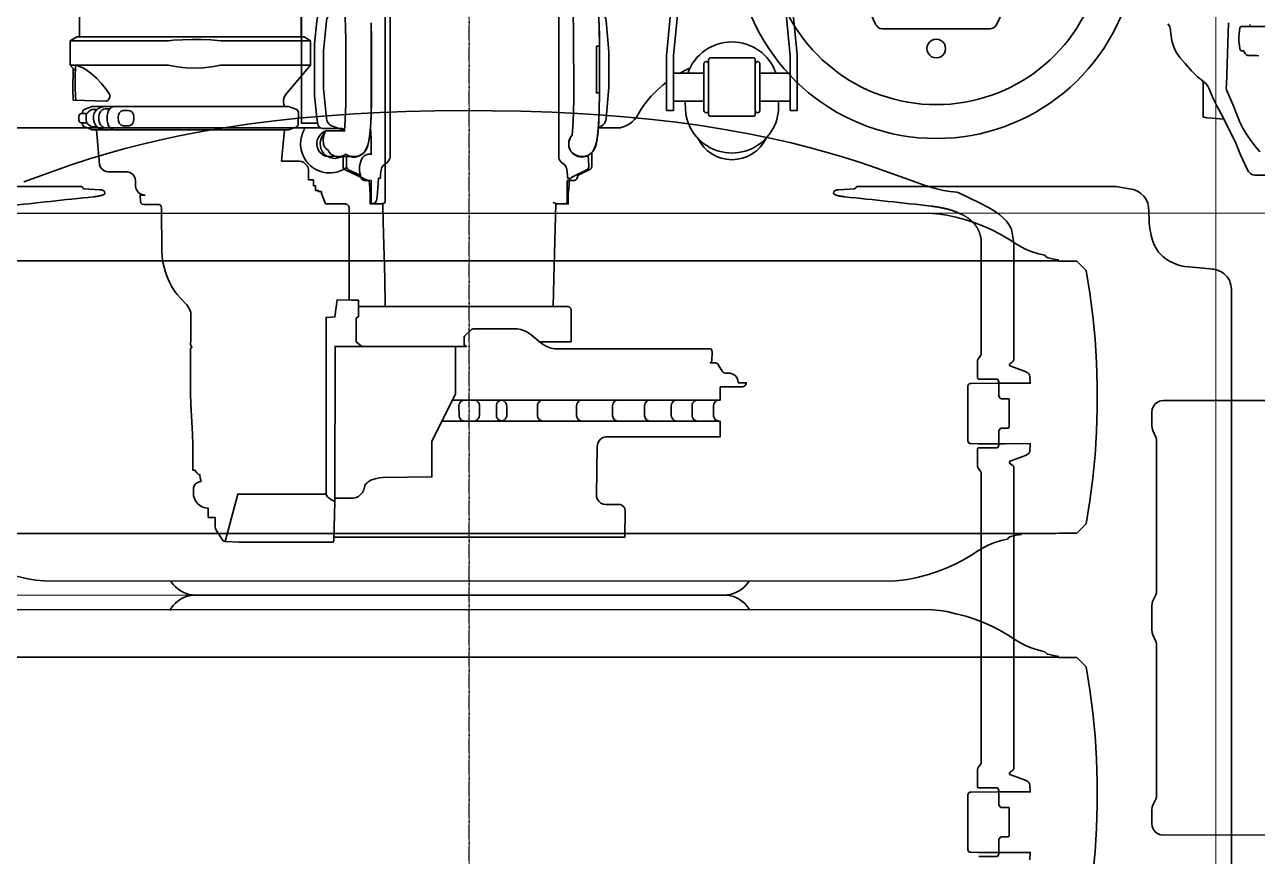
# Model space of a CAD drawing. Header units: millimetres. Extents: x 120 to 10915, y 515 to 8014.
# Drawn here: x 6519 to 7575, y 1031 to 1743 of the extents above; entities that cross this region are included whole.
import ezdxf

# ---------------------------------------------------------------- set-up
doc = ezdxf.new("R2010")
doc.units = ezdxf.units.MM
doc.linetypes.add('DASHDOT', pattern=[18.5, 12, -3, 0.5, -3])
doc.layers.get('0').update_dxf_attribs({"lineweight": 13})
doc.layers.add('201_Dimensions', color=7, linetype='Continuous', lineweight=13)
doc.layers.add('205_Chassis_top_view', color=7, linetype='Continuous', lineweight=13)

# ---------------------------------------------------------------- blocks, each defined once
blk = doc.blocks.new('2881755_1')
at = {"layer": '205_Chassis_top_view', "color": 3, "lineweight": 35}
for points in [[(6815.89209, -424.883392), (6816.198242, -438.646423), (6816.198242, -491.353577), (6815.89209, -505.116608), (6815.355469, -514.694458), (6814.658203, -522.289368), (6814.098633, -525.978333), (6813.212891, -529.548584), (6811.864746, -532.885376), (6809.91748, -535.874146), (6808.341309, -537.439026), (6806.48877, -538.664185), (6804.431641, -539.501831), (6802.25, -539.919434), (6800.028809, -539.900818), (6798.930664, -539.727417), (6776.757324, -539.262451), (6774.494141, -538.061035), (6772.550293, -536.391052), (6771.021973, -534.33429), (6769.983398, -531.991699), (6769.485352, -529.477966), (6769.552734, -526.916321), (6770.182129, -524.432251), (6771.342773, -522.147522), (6772.977539, -520.174133), (6775.006348, -518.608765), (6777.330078, -517.528137), (6793.203125, -517.528137), (6793.835938, -508.262726), (6794.25293, -494.38443), (6794.291016, -441.5), (6794.056641, -427.086823), (6793.55127, -416.864319)], [(6829.219727, -385), (6830.632812, -386.359161), (6831.600098, -387.722534), (6832.121582, -389.088593), (6832.220703, -390), (6832.220703, -540), (6832.048828, -541.199646), (6831.532715, -542.398254), (6830.114258, -544.191772), (6827.925781, -545.976807), (6826.210449, -547.222778), (6825.074219, -548.931702), (6824.45459, -551.034363), (6824.116211, -554.553772), (6823.972656, -558), (6822.384277, -558), (6821.849609, -566.918457), (6821.125977, -573.865723), (6820.490723, -577.469971), (6819.394043, -578.842957), (6818.265137, -579.689697), (6817.407227, -579.972168)], [(6979.615234, -385.000244), (6978.228027, -386.359314), (6977.27832, -387.722656), (6976.766602, -389.088654), (6976.668945, -390), (6976.668945, -540), (6976.837891, -541.199646), (6977.344727, -542.398254), (6978.737305, -544.191772), (6980.88623, -545.976807), (6981.904785, -546.674072), (6982.726074, -548.011597), (6983.554199, -550.308655), (6984.021973, -552.732971), (6984.196289, -556.009521), (6984.171387, -558), (6985.759766, -558), (6985.208008, -567.13623), (6984.775879, -571.755371), (6984.77002, -580), (6974.114258, -580), (6973.301758, -612.000305), (6972.327148, -643.997192), (6971.960449, -668)], [(6988.918945, -418.629761), (6989.427246, -431.184021), (6989.544922, -488.5), (6989.336426, -502.137451), (6988.734375, -514.140747), (6988.067383, -521.193176), (6987.103027, -522.447815), (6986.324707, -523.8255), (6985.747559, -525.29895), (6985.383301, -526.838928), (6985.239258, -528.414734), (6985.317871, -529.995239), (6985.618164, -531.548889), (6986.133789, -533.045044), (6986.854492, -534.453796), (6987.765625, -535.747314), (6988.850098, -536.899902), (6990.085449, -537.888611), (6991.447754, -538.693909), (6992.909668, -539.299683), (6994.442383, -539.694031), (6996.015137, -539.869019), (6997.59668, -539.821289), (6999.155762, -539.551697), (7000.661621, -539.065613), (7002.084473, -538.372681), (7003.395508, -537.486633), (7004.569336, -536.425171), (7005.759277, -535.010132), (7006.760742, -533.465881), (7008.274414, -530.063416), (7009.263184, -526.364502), (7010.095703, -520.581726), (7010.907715, -510.125641), (7011.381836, -497.002625), (7011.461426, -488.5), (7011.452637, -438.646423), (7011.146484, -424.883392)], [(6793.219727, -412.710236), (6782.944824, -416.498993), (6781.595215, -417.146484), (6780.140137, -418.272339), (6778.979492, -419.706451), (6778.176758, -421.372192), (6777.774902, -423.180298), (6775.118652, -448.782013), (6775.118652, -481.217987), (6777.774902, -506.819702), (6778.176758, -508.627808), (6778.979492, -510.293549), (6780.140137, -511.727661), (6781.595215, -512.853516), (6782.944824, -513.500977), (6793.219727, -517.289734)], [(7010.615234, -415.506958), (7013.55127, -416.815094), (7014.71875, -417.665833), (7015.716797, -418.777649), (7016.504883, -420.104797), (7017.050293, -421.592743), (7017.331055, -423.180298), (7019.692383, -449.757904), (7019.692383, -480.242096), (7017.331055, -506.819702), (7017.050293, -508.407257), (7016.504883, -509.895203), (7015.716797, -511.222351), (7014.71875, -512.334167), (7013.55127, -513.184937), (7010.615234, -514.493042)], [(6827.994141, -668), (6827.632812, -643.997314), (6826.219238, -596.001343), (6825.885254, -580.000122), (6815.22998, -580), (6815.22998, -571.726746), (6814.494141, -562.890381), (6814.365234, -560.602966), (6793.631348, -550.807739), (6792.651367, -550.071289), (6792.047852, -549.002258), (6791.905762, -539.580139)], [(7001.908691, -538.472107), (7002.501953, -547.188171), (7002.334961, -548.630249), (7001.850586, -549.760559), (7001.154297, -550.494934), (6988.392578, -556.841736), (6987.207031, -557.657043), (6986.302734, -558.776245), (6985.754395, -560.106628), (6985.61084, -561.056946)]]:
    blk.add_lwpolyline(points, dxfattribs=at)
blk = doc.blocks.new('2881633_1')
at = {"layer": '205_Chassis_top_view', "color": 2, "linetype": 'DASHDOT', "lineweight": 25}
blk.add_line((6900, -1327.495517), (6900, 1327.495517), dxfattribs=at)
at = {"layer": '205_Chassis_top_view', "color": 3, "lineweight": 35}
for points in [[(7405, -628), (7400.405762, -627.338379), (7395.890137, -626.263733), (7395, -626), (7393.793457, -625.02301), (7393, -624), (7387.560059, -622.749329), (7382.236816, -621.070557), (7377.063965, -618.974243), (7372.07373, -616.473633), (7367.297852, -613.584595), (7361.641602, -609.86499), (7354.758789, -605.868164), (7347.672363, -602.245056), (7340.402832, -599.006042), (7332.969727, -596.160339), (7325.395508, -593.716064), (7316.901855, -591.447632), (7309.092285, -589.694885), (7303.118652, -588.736755), (7297.099121, -588.128845), (7293.070801, -587.919189), (6503.455566, -588.090637)], [(6397.544922, -628.686035), (6963, -628.686035), (7402.455078, -628.686035), (7405, -629), (7420.5, -629), (7428.5, -637), (7431.635254, -656.577698), (7434.146973, -676.244995), (7436.033203, -695.982178), (7437.291504, -715.769348), (7437.921387, -735.586426), (7437.921387, -755.413574), (7437.291504, -775.230652), (7436.033203, -795.017822), (7434.146973, -814.755005), (7431.635254, -834.422302), (7428.5, -854), (7420.5, -862), (7405, -862), (7402.455078, -862.313965), (6397.544922, -862.313965)], [(7373, -863), (7368.405762, -863.661621), (7363.890137, -864.736267), (7363, -865), (7361.793457, -865.97699), (7361, -867), (7355.560059, -868.250671), (7350.236816, -869.929443), (7345.063965, -872.025757), (7340.07373, -874.526367), (7335.297852, -877.415405), (7329.641602, -881.13501), (7322.758789, -885.131836), (7315.672363, -888.754944), (7308.402832, -891.993958), (7300.969727, -894.839661), (7293.395508, -897.283936), (7284.901855, -899.552368), (7277.092285, -901.305115), (7271.118652, -902.263245), (7265.099121, -902.871155), (7261.070801, -903.080811), (6535.455566, -902.909363), (6528.687012, -902.23761), (6521.976562, -901.123352), (6512.254883, -898.842346)], [(7139.613281, -903.052063), (7139.123047, -903.881226), (7137.487305, -906.06311), (7135.624023, -908.053894), (7133.554688, -909.829895), (7131.304688, -911.369995), (7128.899902, -912.655884), (7126.369629, -913.672241), (7123.743652, -914.406921), (7121.053711, -914.851318), (7118.330566, -915), (6665.665527, -915), (6662.932129, -914.850098), (6660.230957, -914.402161), (6657.595215, -913.66156), (6655.056641, -912.637207), (6652.644531, -911.34137), (6650.38916, -909.789612), (6648.316895, -908.000488), (6646.452637, -905.995544), (6644.818848, -903.798706), (6644.312988, -902.935059)], [(7139.911621, -927.452454), (7139.123047, -926.118774), (7137.487305, -923.93689), (7135.624023, -921.946106), (7133.554688, -920.170105), (7131.304688, -918.630005), (7128.899902, -917.344116), (7126.369629, -916.327759), (7123.743652, -915.593079), (7121.053711, -915.148682), (7118.330566, -915), (6665.665527, -915), (6662.932129, -915.149902), (6660.230957, -915.597839), (6657.595215, -916.33844), (6655.056641, -917.362793), (6652.644531, -918.65863), (6650.38916, -920.210388), (6648.316895, -921.999512), (6646.452637, -924.004456), (6644.818848, -926.201294), (6643.670898, -928.160706)], [(7405, -967.5), (7400.405762, -966.838379), (7395.890137, -965.763733), (7395, -965.5), (7393.793457, -964.52301), (7393, -963.5), (7387.560059, -962.249329), (7382.236816, -960.570557), (7377.063965, -958.474243), (7372.07373, -955.973633), (7367.297852, -953.084595), (7361.641602, -949.36499), (7354.758789, -945.368164), (7347.672363, -941.745056), (7340.402832, -938.506042), (7332.969727, -935.660339), (7325.395508, -933.216064), (7316.901855, -930.947632), (7309.092285, -929.194885), (7303.118652, -928.236755), (7297.099121, -927.628845), (7293.070801, -927.419189), (6503.455566, -927.590637)], [(6397.544922, -1201.813965), (6931, -1201.813965), (7402.455078, -1201.813965), (7405, -1201.5), (7420.5, -1201.5), (7428.5, -1193.5), (7431.635254, -1173.922363), (7434.146973, -1154.255005), (7436.033203, -1134.517822), (7437.291504, -1114.730713), (7437.921387, -1094.913574), (7437.921387, -1075.086426), (7437.291504, -1055.269287), (7436.033203, -1035.482178), (7434.146973, -1015.744995), (7431.635254, -996.077698), (7428.5, -976.5), (7420.5, -968.5), (7405, -968.5), (7402.455078, -968.186035), (6397.544922, -968.186035)]]:
    blk.add_lwpolyline(points, dxfattribs=at)
at = {"layer": '205_Chassis_top_view', "color": 1, "lineweight": 5}
for p in [(6900, -588), (6900, -915)]:
    blk.add_point(p, dxfattribs=at)
blk = doc.blocks.new('1511055')
at = {"layer": '205_Chassis_top_view', "color": 3, "lineweight": 35}
for p, q in [((6566.291869, -437.050902), (6566.291869, -385)), ((6756.018194, -437.050902), (6756.018194, -385))]:
    blk.add_line(p, q, dxfattribs=at)
for points in [[(6558.295898, -440.226593), (6563.79248, -437.050903), (6758.517578, -437.050903), (6764.01416, -440.226593)], [(6741.733887, -496.653809), (6741.089355, -494.744354), (6740.840332, -492.744415), (6740.99707, -490.735168), (6741.553223, -488.798096), (6742.486816, -487.01181), (6764.01416, -461.237183), (6764.01416, -440.226593), (6686.844238, -440.226593), (6678.796387, -439.609558), (6670.724121, -439.266754), (6662.641602, -439.198212), (6654.5625, -439.40387), (6646.500977, -439.883789), (6642.480957, -440.226593), (6558.295898, -440.226593), (6558.295898, -461.237183), (6562.686035, -466.472229)], [(6558.295898, -461.237183), (6642.480957, -461.237183), (6649.773926, -462.592682), (6657.187988, -463.405975), (6664.662598, -463.677063), (6672.136719, -463.405975), (6679.550781, -462.592682), (6686.84375, -461.237213), (6764.01416, -461.237183)], [(6560.745117, -464.169403), (6560.574219, -481.966522), (6560.885254, -490.854828), (6560.952637, -491.2995), (6588.916016, -491.993896), (6589.973633, -491.703949), (6590.90332, -490.898529), (6591.628418, -489.755859), (6592.072754, -488.454163), (6592.160645, -487.171692), (6591.815918, -486.0867), (6588.516602, -481.237823), (6584.828125, -476.581146), (6580.757812, -472.241058), (6576.313965, -468.341949), (6571.503906, -465.00824), (6568.963867, -463.592285), (6566.334961, -462.364349), (6564.993164, -461.84729), (6563.593262, -461.569397), (6563.117188, -461.700714), (6562.921387, -462.108521), (6562.619141, -471.855652), (6562.585449, -481.608185), (6562.939453, -491.348846)], [(6572.422852, -502.609406), (6567.553223, -502.609406), (6566.942383, -502.766815), (6566.442383, -503.201996), (6565.775879, -504.683472), (6565.553223, -506.609406), (6565.775879, -508.535339), (6566.442383, -510.016815), (6566.942383, -510.451996), (6567.553223, -510.609406), (6572.429688, -510.609406)], [(6568.749512, -510.609406), (6568.824219, -512.15979), (6569.20459, -513.084045), (6569.867676, -513.832031), (6577.138672, -516.609375), (6745.319824, -516.609375), (6751.691406, -514.229431), (6752.547363, -513.735901), (6753.196777, -512.991028), (6753.568848, -512.075562), (6753.641602, -501.798096), (6753.477051, -500.817413), (6753.000488, -499.944458), (6752.265137, -499.275208), (6745.17041, -496.609406), (6577.022949, -496.609406), (6570.723145, -498.903717), (6569.85791, -499.39444), (6569.200195, -500.141144), (6568.823242, -501.061768), (6568.749512, -502.609406)], [(6580.939941, -513.819275), (6580.468262, -514.109375), (6580.459473, -514.114929), (6576.661133, -514.114929), (6574.520996, -512.619446), (6572.824707, -511.100922), (6572.232422, -510.367737), (6572.225586, -510.351074), (6571.854492, -507.371155), (6571.952148, -504.334137), (6572.225586, -502.867737), (6572.232422, -502.851074), (6573.621094, -501.361115), (6575.512695, -499.84259), (6576.652344, -499.109406), (6576.660156, -499.103851), (6580.460449, -499.103851), (6580.995605, -499.433777)], [(6587.775391, -496.609406), (6586.444824, -496.801544), (6584.069336, -497.476746), (6581.885742, -498.715881), (6580.053711, -500.386688), (6578.901855, -502.263641), (6578.283691, -504.495636), (6578.169434, -506.905151), (6578.53125, -509.314667), (6579.340332, -511.546661), (6580.568359, -513.423645), (6582.25, -514.866882), (6584.274902, -515.869995), (6586.444824, -516.417236), (6587.775391, -516.609375)], [(6592.121094, -514.730042), (6588.275391, -514.730042), (6586.902832, -514.442139), (6585.650391, -513.663513), (6584.568359, -512.52179), (6583.706543, -511.144501), (6583.115234, -509.659271), (6582.84375, -508.193665), (6582.84375, -505.025146), (6583.115234, -503.55954), (6583.706543, -502.07428), (6584.568359, -500.697021), (6585.650391, -499.555267), (6586.902832, -498.776672), (6588.275391, -498.4888), (6592.121094, -498.4888)], [(6596.089355, -516.609375), (6594.758789, -516.417236), (6593.275879, -515.852844), (6592.0625, -514.704651), (6591.118652, -513.089478), (6590.444336, -511.124023), (6590.040039, -508.925079), (6589.905273, -506.609406), (6590.040039, -504.293732), (6590.444336, -502.094788), (6591.118652, -500.129364), (6592.0625, -498.51416), (6593.275879, -497.365997), (6594.758789, -496.801544), (6596.089355, -496.609406)], [(6785.006836, -834.988708), (6784.021973, -868.368958), (6783.462402, -869.655518), (6702.772949, -869.721863), (6691.052246, -869.101318), (6690.023438, -868.913147), (6689.352539, -868.506775), (6683.29541, -859.416931), (6682.600586, -857.979309), (6682.298828, -856.405701), (6682.289551, -848.5), (6676.52002, -848.49939), (6676.33252, -841.835327), (6676.348145, -840.476929), (6674.192383, -840.287659), (6672.774902, -840.027222), (6671.381836, -839.515259), (6670.037109, -838.781372), (6667.585938, -836.766296), (6665.612793, -834.218506), (6664.306152, -831.374756), (6663.962891, -829.915833), (6663.942871, -822.817566), (6664.296387, -821.382202), (6665.202637, -820.105774), (6666.498535, -819.042786), (6668.020996, -818.247742), (6669.607422, -817.775146), (6670.373535, -817.676819), (6669.723633, -815.631714), (6669.390137, -812.969177), (6669.349609, -811.900757), (6669.350586, -811.935181), (6667.861816, -811.392578), (6666.561523, -810.370056), (6665.55127, -809.042542), (6665.088867, -808.074524), (6663.218262, -808.037048), (6663.256836, -785.849792), (6663.095703, -777.21991), (6661.647461, -751.349731), (6661.322266, -742.722839), (6661.222168, -705.450256), (6661.414062, -704.212952), (6662.337891, -702.497864), (6661.410156, -700.79126), (6661.643066, -695.505859), (6661.562988, -674.420593), (6661.436523, -672.967346), (6661.086914, -671.566345), (6659.835449, -668.907959), (6658.039062, -666.419312), (6652.684082, -660.769836), (6649.868652, -657.563049), (6647.323242, -654.100342), (6645.046387, -650.414612), (6643.039062, -646.538757), (6641.299805, -642.505493), (6639.829102, -638.347839), (6638.626465, -634.098572), (6637.691406, -629.790588), (6637.023926, -625.456787), (6636.623535, -621.129944), (6636.490234, -583.499573), (6636.219238, -582.253174), (6635.455078, -581.232178), (6634.335449, -580.620911), (6621.188965, -580.49939), (6619.941406, -580.227722), (6618.919922, -579.461914), (6618.309082, -578.340637), (6618.188965, -572.49939), (6622.212891, -572.500793), (6619.981934, -572.086121), (6618.099609, -571.263306), (6616.48877, -569.988342), (6615.255859, -568.345215), (6614.481934, -566.442322), (6614.218262, -564.40509), (6614.218262, -560.49939), (6613.894531, -558.245544), (6612.948242, -556.174255), (6611.457031, -554.453369), (6609.541504, -553.222351), (6607.356934, -552.580811), (6591.051758, -552.499512), (6588.916504, -552.209229), (6586.936035, -551.359558), (6585.253906, -550.012024), (6583.993164, -548.264465), (6583.244141, -546.243713), (6580.655273, -516.609375)], [(6797.033691, -662.359802), (6797.033691, -582.99939), (6796.90332, -582.276733), (6796.546875, -581.581055), (6795.367676, -580.456909), (6794.650879, -580.121521), (6793.919922, -579.99939), (6776.982422, -579.99939), (6773.341797, -571.213074), (6773.341797, -569.49939), (6770.79541, -569.499023), (6770.784668, -568.49939), (6768.256348, -568.49939), (6768.256348, -564.49939), (6766.69873, -564.49939), (6766.59082, -559.49939), (6762.36084, -559.49939), (6762.359863, -550.889404), (6762.034668, -549.104553), (6761.148438, -547.389587), (6759.833008, -545.857971), (6758.220703, -544.623352), (6756.443359, -543.799316), (6754.633789, -543.49939), (6739.23291, -543.49939), (6741.666992, -516.609375)], [(6885.608398, -748), (7115.009766, -748.000122), (7115.009766, -736.799805), (7133.31543, -736.799805), (7134.372559, -736.657654), (7135.354492, -736.24115), (7136.191406, -735.580078), (7136.82373, -734.721313), (7137.207031, -733.725952), (7137.295898, -733.198853), (7130.458496, -733.198853), (7130.181152, -730.90271), (7129.258789, -728.781921), (7127.768066, -727.013611), (7125.833496, -725.745667), (7123.617676, -725.084045), (7119.50293, -724.981873), (7118.396484, -724.713318), (7117.410156, -724.143799), (7116.624512, -723.319458), (7113.53418, -718), (7112.831055, -717.10553), (7111.90332, -716.444824), (7110.827148, -716.072266), (7106.368164, -715.999939), (7106.870605, -715.906494), (7107.549316, -715.239441), (7107.88623, -714.106323), (7107.990234, -707.283386), (7107.753418, -705.281189), (7107.259277, -704.355164), (7106.869629, -704.09314), (7106.366699, -704), (6973.241699, -704), (6970.026855, -703.609314), (6966.980469, -702.53772), (6964.064453, -700.936096), (6961.241699, -698.955261), (6952.959961, -692.245239), (6950.137207, -690.255432), (6947.221191, -688.640442), (6944.174316, -687.550964), (6940.959961, -687.137939), (6904.686523, -686.868774), (6903.266602, -687.06366), (6901.960449, -687.653381), (6896.058594, -693.370056), (6895.578125, -694.138306), (6895.736816, -700.101379), (6895.946777, -700.897461), (6896.459473, -701.541443), (6897.188477, -701.924316), (6897.734375, -702.000244), (6785.087402, -702.000305), (6785.006836, -834.988708), (6781.560547, -833.233093), (6779.947754, -832.136414), (6778.604492, -830.846497), (6777.679199, -829.32782), (6777.419922, -828.471619), (6777.354492, -677.155945), (6784.963379, -676.799622), (6786.82373, -662.286072), (6799.121582, -662.49939), (6805.048828, -662.49939), (6805.048828, -676.513794), (6803.286133, -678), (6803.286133, -698), (6803.302734, -698), (6808.035156, -701.99939)], [(6959.413086, -698), (6987.291992, -698), (6987.320801, -671), (6986.926758, -669.5), (6985.829102, -668.401855), (6984.323242, -668), (6805.067383, -668)], [(6785.006836, -831.99939), (6800.880859, -831.89679), (6803.041016, -831.514221), (6805.104004, -830.489929), (6806.963867, -828.966614), (6808.512695, -827.087219), (6809.643555, -824.994507), (6810.62207, -821.434509), (6811.29248, -820.177063), (6812.222656, -819.055298), (6813.374023, -818.065369), (6816.187012, -816.466125), (6819.423828, -815.349121), (6822.777832, -814.684387), (6825.940918, -814.441711), (6867.996582, -813.850708), (6867.996582, -783.223267), (6888.109375, -742.99823), (6888.108398, -702.000244)], [(6896.192871, -765.998962), (6894.785645, -765.795044), (6893.493164, -765.203369), (6892.418945, -764.271729), (6891.650391, -763.0755), (6891.25, -761.711365), (6891.196777, -753.001648), (6891.398926, -751.592651), (6891.989746, -750.297729), (6892.921875, -749.221802), (6894.119141, -748.452087), (6895.484863, -748.051025), (6896.196777, -748.000122)], [(6903.822754, -748), (6905.231445, -748.202515), (6906.525879, -748.793701), (6907.601562, -749.725708), (6908.370605, -750.922913), (6908.771973, -752.288391), (6908.822754, -760.998962), (6908.620605, -762.406128), (6908.030762, -763.699585), (6907.100586, -764.774719), (6905.905273, -765.544556), (6904.541992, -765.94696), (6903.831055, -765.998962)], [(6963.395508, -765.998962), (6961.98877, -765.795044), (6960.695801, -765.203369), (6959.621582, -764.271729), (6958.853516, -763.0755), (6958.453125, -761.711365), (6958.399414, -753.001648), (6958.601562, -751.592651), (6959.192383, -750.297729), (6960.124512, -749.221802), (6961.321777, -748.452087), (6962.6875, -748.051025), (6963.399414, -748.000122)], [(6996.924805, -765.998962), (6995.517578, -765.795044), (6994.225098, -765.203369), (6993.150879, -764.271729), (6992.382812, -763.0755), (6991.981934, -761.711365), (6991.928711, -753.001648), (6992.130859, -751.592651), (6992.72168, -750.297729), (6993.653809, -749.221802), (6994.851074, -748.452087), (6996.216797, -748.051025), (6996.928711, -748.000122)], [(7027.758789, -765.998962), (7026.351562, -765.795044), (7025.058594, -765.203369), (7023.984863, -764.271729), (7023.216309, -763.0755), (7022.815918, -761.711365), (7022.762207, -753.001648), (7022.964844, -751.592651), (7023.555664, -750.297729), (7024.487793, -749.221802), (7025.685059, -748.452087), (7027.050781, -748.051025), (7027.762207, -748.000122)], [(7055.09082, -765.998962), (7053.683594, -765.795044), (7052.391113, -765.203369), (7051.316895, -764.271729), (7050.548828, -763.0755), (7050.147949, -761.711365), (7050.094727, -753.001648), (7050.296875, -751.592651), (7050.887695, -750.297729), (7051.819824, -749.221802), (7053.01709, -748.452148), (7054.382812, -748.051025), (7055.094727, -748.000122)], [(7078.014648, -765.998962), (7076.60791, -765.795044), (7075.314941, -765.203369), (7074.241211, -764.271729), (7073.472656, -763.0755), (7073.072266, -761.711365), (7073.018555, -753.001648), (7073.220703, -751.592651), (7073.812012, -750.297729), (7074.743652, -749.221802), (7075.941406, -748.452148), (7077.307129, -748.051025), (7078.018555, -748.000122)], [(7095.819824, -765.998962), (7094.412598, -765.795044), (7093.119629, -765.203369), (7092.045898, -764.271729), (7091.277344, -763.0755), (7090.876953, -761.711365), (7090.823242, -753.001648), (7091.025879, -751.592651), (7091.616699, -750.297729), (7092.548828, -749.221802), (7093.746094, -748.452087), (7095.111816, -748.051025), (7095.823242, -748.000122)], [(7114.221191, -765.998962), (7112.813965, -765.795044), (7111.521484, -765.203369), (7110.447266, -764.271729), (7109.679199, -763.0755), (7109.27832, -761.711365), (7109.225098, -753.001648), (7109.427246, -751.592651), (7110.018066, -750.297729), (7110.950195, -749.221802), (7112.147461, -748.452087), (7113.513184, -748.051025), (7114.225098, -748.000122)], [(6784.158203, -865.5), (7033.25293, -865.5), (7033.580566, -842.571411), (7033.394531, -841.147461), (7032.811523, -839.835083), (7031.879883, -838.742554), (7030.675781, -837.9599), (7029.298828, -837.551819), (7017.007324, -837.500427), (7014.730469, -837.169617), (7012.641602, -836.204285), (7010.914062, -834.684326), (7009.69043, -832.735535), (7009.072266, -830.519104), (7009.008301, -829.367371), (7009.707031, -787.366943), (7010.061523, -785.141907), (7011.021973, -783.103882), (7012.512695, -781.414551), (7014.415527, -780.207947), (7016.579102, -779.579712), (7017.706055, -779.5), (7114.890137, -779.5), (7114.864746, -765.998962), (6876.571777, -765.998962)], [(6690.921875, -869.061584), (6701.813477, -828.476318), (6777.419922, -828.471619)]]:
    blk.add_lwpolyline(points, dxfattribs=at)
for points in [[(6611.900879, -502.327362), (6612.413086, -503.620148), (6612.739258, -505.002747), (6612.816895, -507.864166), (6612.560059, -509.25647), (6612.100098, -510.565399), (6611.276855, -511.786743), (6610.083496, -512.710571), (6608.705566, -513.08075), (6603.609375, -513.109375), (6602.660156, -512.947449), (6601.754883, -512.494751), (6600.940918, -511.817352), (6600.265137, -510.981232), (6599.773438, -510.052399), (6599.513672, -509.096832), (6599.365234, -505.776917), (6599.513672, -504.121948), (6599.773438, -503.167145), (6600.265137, -502.23996), (6600.940918, -501.405487), (6601.754883, -500.728851), (6602.660156, -500.275116), (6603.609375, -500.109406), (6608.290039, -500.109406), (6609.71582, -500.402527), (6611.002441, -501.188507)], [(6923.289062, -753), (6923.289062, -760.998962), (6923.463867, -762.307983), (6923.974609, -763.525696), (6924.786621, -764.567139), (6925.842773, -765.35968), (6927.069824, -765.848022), (6927.721191, -765.966553), (6929.001465, -765.644531), (6930.15332, -764.998413), (6931.095703, -764.073303), (6931.763184, -762.933777), (6932.108887, -761.659241), (6932.152832, -760.998962), (6932.125977, -752.983215), (6931.948242, -751.680115), (6931.4375, -750.468323), (6930.628418, -749.431702), (6929.57666, -748.641907), (6928.355469, -748.153625), (6927.70752, -748.033936), (6926.430176, -748.358582), (6925.281738, -749.005737), (6924.342285, -749.930481), (6923.677246, -751.068604), (6923.333008, -752.340942)]]:
    blk.add_lwpolyline(points, close=True, dxfattribs=at)
blk = doc.blocks.new('3324728_2')
at = {"layer": '205_Chassis_top_view', "color": 3, "lineweight": 35}
for p, q in [((7075, -468.029712), (7101, -468.029712)), ((7149, -468.029712), (7175, -468.029712)), ((7075, -491.970288), (7101, -491.970288)), ((7149, -491.970288), (7175, -491.970288)), ((6350.034474, -515), (6772.924441, -515))]:
    blk.add_line(p, q, dxfattribs=at)
for points in [[(6815.931152, -425.901794), (6815.931152, -504.098206), (6815.352539, -514.737732), (6814.527344, -523.178894), (6813.834961, -527.702637), (6813.208008, -530.082153), (6811.973633, -533.140259), (6810.592285, -535.14209), (6809.132812, -536.576294), (6807.242188, -538.026306), (6805.347168, -538.89502), (6803.322266, -539.388062), (6800.402832, -539.484436), (6797.945801, -539.10614), (6796.147949, -538.479675), (6794.430176, -537.538879), (6792.328125, -538.649231), (6789.949707, -539.335083), (6788.083496, -539.5), (6786.132812, -539.328918), (6784.298828, -538.819946), (6782.666016, -538.025513), (6781.020996, -536.766724), (6779.696777, -535.173889), (6779.047852, -533.959045), (6777.270508, -532.626648), (6776.322266, -531.577271), (6775.266602, -528.711487), (6774.783203, -525.025024), (6775.34375, -521.194519), (6776.641113, -518.055603), (6776.936035, -517.498108), (6793.199219, -517.498108), (6793.206055, -517.498108), (6793.836914, -508.238586), (6794.253418, -494.376587), (6794.291016, -441.5), (6794.056641, -427.086823), (6793.55127, -416.864319)], [(6815.35498, -514.57489), (6816.105469, -523.92627), (6816.105469, -537.5), (6813.412598, -537.507629), (6811.041504, -538.264465), (6809.976562, -538.974976), (6808.687012, -540.29425), (6807.349121, -542.559082), (6806.471191, -545.370972), (6806.02002, -548.115051), (6805.958008, -550.999878), (6806.291504, -553.809998), (6806.732422, -555.815735), (6807.83252, -558.562744), (6808.616699, -559.421204), (6809.89502, -559.945801), (6816.105469, -560), (6816.105469, -578.5), (6816.345703, -579.312256), (6816.987305, -579.865417), (6824.455566, -580), (6824.455078, -579.996094), (6826.716797, -579.286255), (6828, -578.719299), (6828, -385)], [(6988.918457, -418.623108), (6989.426758, -431.180664), (6989.544922, -488.5), (6989.335938, -502.137451), (6988.734375, -514.140747), (6988.067383, -521.193176), (6986.853027, -522.843506), (6985.973633, -524.647095), (6985.425293, -526.580261), (6985.226074, -528.843628), (6985.439941, -530.891663), (6985.983398, -532.764832), (6987.09082, -534.749207), (6988.701172, -536.479614), (6990.675781, -537.884277), (6992.875488, -538.891418), (6995.161133, -539.429382), (6997.538086, -539.487549), (6999.600586, -539.189941), (7001.568848, -538.505981), (7004.184082, -536.736023), (7005.679199, -535.336548), (7007.01416, -533.524963), (7008.38916, -530.286804), (7009.129395, -527.496887), (7009.957031, -521.631348), (7010.766113, -512.47113), (7011.319824, -499.769287), (7011.461426, -485), (7009, -485), (7009, -445), (7011.461426, -445), (7011.319824, -430.230713), (7010.907715, -419.874359)], [(7175.23584, -394.256592), (7180.939453, -451.973602), (7180.995117, -499.980377), (7175, -499.980377), (7175, -453.179901), (7169.525391, -396.421021)], [(7080.605469, -395.628296), (7075.027832, -452.600952), (7075, -499.980377), (7069.004883, -499.980377), (7069.004883, -453.131531), (7074.502441, -395.842072)], [(6770.281738, -419), (6756.47998, -419), (6756.47998, -511), (6770.281738, -511)], [(6793.304199, -413.663361), (6791.413574, -414.351562), (6791.215332, -414.5), (6774.835449, -414.5), (6773.486816, -414.736877), (6772.009766, -415.563507), (6771.101562, -416.464294), (6770.66748, -417.25), (6769.555176, -423.639343), (6767.546875, -442.792175), (6767.546875, -487.206268), (6769.555176, -506.360657), (6770.362793, -511.599945), (6770.66748, -512.75), (6771.279785, -513.763306), (6772.436035, -514.741333), (6773.596191, -515.292053), (6774.835449, -515.5), (6791.215332, -515.5), (6793.304199, -516.336609)], [(7105, -500.310089), (7104.624512, -501.175995), (7103.913574, -501.756714), (7103.018066, -501.959198), (7102.010254, -501.697754), (7101.270996, -500.966278), (7101, -499.937958), (7101, -460.062042), (7101.270996, -459.033722), (7102.010254, -458.302246), (7103.018066, -458.040802), (7103.913574, -458.243286), (7104.624512, -458.824005), (7105, -459.689911)], [(7145, -499.524902), (7145, -500.310089), (7145.375488, -501.175995), (7146.086426, -501.756714), (7146.981934, -501.959198), (7147.989746, -501.697754), (7148.729004, -500.966278), (7149, -499.937958), (7149, -460.062042), (7148.729004, -459.033722), (7147.989746, -458.302246), (7146.981934, -458.040802), (7146.086426, -458.243286), (7145.375488, -458.824005), (7145, -459.689911)], [(7010.597168, -515.290344), (7011.253906, -515), (7011.25, -515), (7029.802246, -515), (7030.067871, -514.510132), (7032.760742, -513.750183), (7035.383301, -512.623413), (7037.946289, -511.073242), (7039.570312, -509.795593), (7041.489746, -507.852264), (7043.124023, -505.600616), (7047.226562, -498.972198), (7051.38623, -493.227661), (7055.940918, -487.795502), (7060.867188, -482.703125), (7066.139648, -477.976288), (7068.897949, -475.757507)], [(7165, -491.970276), (7164.898438, -499.361298), (7164.593262, -502.197662), (7164.085938, -505.005005), (7163.379883, -507.769104), (7162.478027, -510.4758), (7161.385742, -513.111328), (7160.107422, -515.662292), (7158.650391, -518.115662), (7157.021973, -520.458923), (7155.230469, -522.680115), (7153.284668, -524.768005), (7151.194824, -526.711853), (7148.971191, -528.501831), (7146.625977, -530.128784), (7144.17041, -531.584412), (7141.616699, -532.861328), (7138.979004, -533.953003), (7136.269531, -534.853882), (7133.50293, -535.559387), (7130.692871, -536.065918), (7127.854004, -536.37085), (7125.000488, -536.472656), (7122.146484, -536.37085), (7119.307617, -536.065918), (7116.497559, -535.559387), (7113.730957, -534.853882), (7111.021484, -533.953003), (7108.383789, -532.861328), (7105.830078, -531.584412), (7103.374512, -530.128784), (7101.029297, -528.501831), (7098.805664, -526.711853), (7096.71582, -524.768005), (7094.770508, -522.680115), (7092.978516, -520.458923), (7091.350098, -518.115662), (7089.893066, -515.662292), (7088.614746, -513.111328), (7087.522461, -510.4758), (7086.620605, -507.769104), (7085.914551, -505.005005), (7085.407227, -502.197662), (7085.102051, -499.361298), (7085, -491.970276)], [(6795.14502, -548.636536), (6792.745605, -550.198425), (6790.183105, -551.473511), (6787.491699, -552.444702), (6784.706543, -553.099243), (6781.865723, -553.42865), (6778.094727, -553.364563), (6775.824219, -553.047302), (6773.592773, -552.521606), (6771.418945, -551.792114), (6769.321289, -550.865051), (6767.317871, -549.74823), (6765.425293, -548.450928), (6763.65918, -546.984131), (6762.035156, -545.360291), (6760.566895, -543.593262), (6758.636719, -540.622803), (6757.075195, -537.22168), (6756.038086, -533.624207), (6755.54834, -529.912354), (6755.509277, -528.66394), (6755.537109, -528.663757), (6755.689941, -525.490173), (6756.221191, -522.565369), (6757.094727, -519.724487), (6758.024902, -517.561523), (6759.064941, -515.012451)], [(6806.628906, -555.422668), (6796.731934, -550.807739), (6795.774902, -550.101196), (6795.19873, -549.162964), (6795, -548.088806), (6795, -537.879517)], [(7005, -536.107483), (7005, -548.088806), (7004.725098, -549.265991), (7004.005371, -550.289185), (6993.371094, -555.422668), (6992.16748, -558.562744), (6991.383301, -559.421204), (6990.10498, -559.945801), (6983.894531, -560), (6983.894531, -578.5), (6983.654297, -579.312256), (6983.012695, -579.865417), (6975.544434, -580), (6975.544922, -579.996094), (6973.283203, -579.286255), (6972, -578.719299), (6972.000977, -578.719788)]]:
    blk.add_lwpolyline(points, dxfattribs=at)
blk.add_lwpolyline([(7143.5, -504.953705), (7106.5, -504.953705), (7105.75, -504.753113), (7105.201172, -504.205109), (7105, -503.426514), (7105, -456.573486), (7105.201172, -455.794891), (7105.75, -455.246887), (7106.5, -455.046295), (7143.5, -455.046295), (7144.25, -455.246887), (7144.798828, -455.794891), (7145, -456.573486), (7145, -503.426514), (7144.798828, -504.205109), (7144.25, -504.753113)], close=True, dxfattribs=at)
for centre, major_axis, ratio, start_param, end_param in [((7125.000019, -481.216558), (40, 0.000639), 0.999056, 0.3371377512, 2.8044229146), ((7129.442659, -555), (0, 100), 0.992584, 0.4188303682, 0.516196303), ((6784.767451, -528.5), (0, -12.5), 0.996195, 3.968990353, 6.8733487443), ((7125, -509.686305), (-32.5, 0), 0.999056, 0.4475180807, 2.6917572965)]:
    blk.add_ellipse(centre, major_axis=major_axis, ratio=ratio, start_param=start_param, end_param=end_param, dxfattribs=at)
blk = doc.blocks.new('2625442_2')
at = {"layer": '205_Chassis_top_view', "color": 3, "lineweight": 35}
blk.add_lwpolyline([(7364.03125, -399.694214), (7351.618652, -426.5466), (7350.587402, -428.077484), (7349.140137, -429.222473), (7347.412598, -429.87326), (7346.186035, -430), (7253.813965, -430), (7251.990234, -429.716095), (7250.338867, -428.891266), (7249.016602, -427.603546), (7248.381348, -426.5466), (7236.847656, -401.940826)], dxfattribs=at)
for centre, radius, start, end in [((7299.999984, -352), 171.999935, 191.061383, 348.938617), ((7300, -352), 143, 193.342364, 346.657636), ((7299.999881, -447), 7.999989, 89.999149, 270.000851), ((7300.000119, -447), 7.999989, 269.999149, 90.000851)]:
    blk.add_arc(centre, radius, start, end, dxfattribs=at)
blk = doc.blocks.new('3324728_3')
at = {"layer": '205_Chassis_top_view', "color": 3, "lineweight": 35}
for points in [[(7677.425781, -555.5), (7572.574219, -555.5), (7570.298828, -554.795471), (7569.13623, -554.028076), (7567.555664, -552.392273), (7566.147949, -550.233582), (7560.560059, -538.027222), (7555.888184, -526.583984), (7548.805664, -512.643494), (7546.181152, -507.172028), (7540.013672, -495.342377), (7537.442383, -490.416168), (7535.400879, -485.840881), (7533.791992, -481.385162), (7532.694336, -479.123657), (7531.209961, -477.323975), (7527.416016, -474.183197), (7523.855957, -471.131134), (7518.698242, -465.989685), (7513.103027, -459.82901), (7508.611816, -454.555725), (7506.071777, -450.831146), (7504.464355, -447.870361), (7502.933594, -444.076721), (7501.855957, -440.324036), (7500.867676, -434.344879), (7500.556152, -430.869354), (7500.095703, -428.575836), (7499.479492, -427.206879), (7498.458496, -425.911011)], [(7591.54248, -427.970825), (7568.895996, -428), (7568.457031, -426.457367)], [(7577.255859, -535.285095), (7573.132812, -530.577332), (7569.297363, -525.610657), (7565.707031, -520.316528), (7562.633301, -515.099182), (7560.081055, -510.019043), (7554.294922, -495.520111), (7549.208496, -483.880188), (7548.462891, -482.24707), (7548.243652, -480.648712), (7548.542969, -478.084167), (7550.396973, -425)], [(7546.252441, -507.321594), (7536.250488, -506.67627), (7531.347656, -506.192291), (7529.413086, -505.869598), (7528.657227, -505.610748), (7528.546875, -505.464539), (7528.545898, -475.060242)]]:
    blk.add_lwpolyline(points, dxfattribs=at)
blk = doc.blocks.new('2774928_1')
at = {"layer": '205_Chassis_top_view', "color": 3, "lineweight": 35}
for p, q in [((6567.8, -565.2), (6346.1, -565.2)), ((6583.6, -567.9), (6570, -567)), ((6587.9, -570.7), (6587.6, -569.6)), ((7212.1, -570.7), (7212.4, -569.6)), ((7216.4, -567.9), (7230, -567)), ((7232.2, -565.2), (7453.9, -565.2)), ((7453.9, -565.2), (7465.4, -567.2)), ((7482, -586.5), (7482.3, -594.5)), ((7338.5, -708.7), (7338.5, -612.5)), ((7534.7, -635.7), (7516.4, -634)), ((7553, -655.2), (7553, -1233.7)), ((7335.4, -729.3), (7335.4, -713.9)), ((7335.6, -713.3), (7338.3, -709.5)), ((7352.5, -730.2), (7336.6, -730.2)), ((7353.5, -732.2), (7352.5, -730.2)), ((7353.5, -745), (7353.5, -732.2)), ((7355.3, -747), (7353.5, -745)), ((7362.3, -747), (7355.3, -747)), ((7362.3, -771.5), (7362.3, -747)), ((7353.5, -774), (7355.3, -772)), ((7353.5, -786.8), (7353.5, -774)), ((7355.3, -772), (7361.9, -772)), ((7361.9, -772), (7362.3, -771.5)), ((7335.4, -805.1), (7335.4, -789.8)), ((7336.4, -788.8), (7352.4, -788.8)), ((7352.4, -788.8), (7353.5, -786.8)), ((7338.3, -809.5), (7335.6, -805.7)), ((7338.5, -1058.7), (7338.5, -810.3)), ((7335.4, -1079.3), (7335.4, -1063.9)), ((7335.6, -1063.3), (7338.3, -1059.5)), ((7352.5, -1080.2), (7336.6, -1080.2)), ((7353.6, -1082.2), (7352.5, -1080.2)), ((7353.6, -1095), (7353.6, -1082.2)), ((7355.3, -1097), (7353.6, -1095)), ((7362.3, -1097), (7355.3, -1097)), ((7362.3, -1121.5), (7362.3, -1097)), ((7353.6, -1124), (7355.3, -1122)), ((7353.6, -1136.8), (7353.6, -1124)), ((7355.3, -1122), (7361.9, -1122)), ((7361.9, -1122), (7362.3, -1121.5)), ((7336.4, -1138.8), (7352.4, -1138.8)), ((7352.4, -1138.8), (7353.6, -1136.8))]:
    blk.add_line(p, q, dxfattribs=at)
for centre, radius, start, end in [((6567.7, -566.3), 1.09, 18.024, 85.6156), ((6570.1, -565.5), 1.49, 198.024, 265.6325), ((7229.9, -565.5), 1.49, 274.3675, 341.976), ((7232.3, -566.3), 1.09, 94.3844, 161.976), ((7464, -585.1), 18, 355.8025, 85.4241), ((6976.8, -4616.6), 4062.2, 95.6301, 96.6789), ((6823.2, -4616.6), 4062.2, 83.3211, 84.3699), ((7297, -638.6), 55.4, 61.9686, 66.5842), ((7552.7, -590.7), 70.5, 183.066, 196.8929), ((7515.9, -601.9), 32, 196.8929, 220.0443), ((7518.8, -595.7), 38.4, 224.419, 266.3138), ((7533.2, -659.9), 24.3, 60.9289, 86.4537), ((7537.1, -651.9), 15.3, 16.0741, 59.1054), ((7525.6, -655.4), 27.3, 0.4351, 16.5104), ((7336.6, -713.9), 1.17, 145.703, 180.0846), ((7337.1, -708.7), 1.42, 327.3713, 0), ((7336.6, -729), 1.24, 192.4214, 270.0001), ((7336.4, -789.8), 0.985, 90.0242, 180.0242), ((7336.5, -805.1), 1.07, 178.3474, 215.5205), ((7337, -810.3), 1.53, 359.9894, 31.3492), ((7336.6, -1063.9), 1.17, 145.703, 180.0846), ((7337.1, -1058.7), 1.42, 327.3713, 1.2834), ((7336.6, -1079), 1.24, 192.4214, 270.0001)]:
    blk.add_arc(centre, radius, start, end, dxfattribs=at)
for points, knots in [([(6583.6, -567.9), (6583.6, -567.9), (6583.7, -568), (6583.9, -568), (6584, -568), (6584.1, -568), (6584.2, -568), (6584.4, -568), (6584.5, -568), (6584.6, -568), (6584.7, -568.1), (6584.8, -568.1), (6584.9, -568.1), (6585, -568.1), (6585.1, -568.1), (6585.2, -568.1), (6585.3, -568.2), (6585.4, -568.2), (6585.4, -568.2), (6585.5, -568.2), (6585.6, -568.2), (6585.7, -568.2), (6585.8, -568.3), (6585.8, -568.3), (6585.9, -568.3), (6586, -568.3), (6586.1, -568.3), (6586.1, -568.4), (6586.2, -568.4), (6586.3, -568.4), (6586.4, -568.5), (6586.5, -568.5), (6586.6, -568.5), (6586.6, -568.6), (6586.7, -568.6), (6586.7, -568.6), (6586.8, -568.6), (6586.8, -568.7), (6586.9, -568.7), (6586.9, -568.7), (6587, -568.8), (6587, -568.8), (6587.1, -568.8), (6587.1, -568.9), (6587.2, -568.9), (6587.2, -569), (6587.2, -569), (6587.3, -569), (6587.3, -569.1), (6587.4, -569.2), (6587.4, -569.2), (6587.4, -569.3), (6587.5, -569.3), (6587.5, -569.4), (6587.5, -569.5), (6587.6, -569.6), (6587.6, -569.6), (6587.6, -569.6)], [0, 0, 0, 0, 0.138818, 0.273335, 0.403681, 0.529788, 0.652081, 0.770429, 0.885314, 0.996527, 1.104549, 1.209169, 1.311007, 1.409817, 1.506201, 1.599779, 1.69104, 1.77997, 1.866682, 1.951258, 2.033778, 2.114326, 2.193, 2.269898, 2.345114, 2.418741, 2.503449, 2.586241, 2.667272, 2.746691, 2.855712, 2.962374, 3.026255, 3.08957, 3.152444, 3.215002, 3.277378, 3.339707, 3.402132, 3.464837, 3.518439, 3.572458, 3.626952, 3.682013, 3.737738, 3.794213, 3.851523, 3.909731, 3.995699, 4.06516, 4.136032, 4.208322, 4.281991, 4.356963, 4.433111, 4.510265, 4.587993, 4.587993, 4.587993, 4.587993]), ([(7216.4, -567.9), (7216.4, -567.9), (7216.3, -568), (7216.1, -568), (7216, -568), (7215.9, -568), (7215.8, -568), (7215.6, -568), (7215.5, -568), (7215.4, -568), (7215.3, -568.1), (7215.2, -568.1), (7215.1, -568.1), (7215, -568.1), (7214.9, -568.1), (7214.8, -568.1), (7214.7, -568.2), (7214.6, -568.2), (7214.6, -568.2), (7214.5, -568.2), (7214.4, -568.2), (7214.3, -568.2), (7214.2, -568.3), (7214.2, -568.3), (7214.1, -568.3), (7214, -568.3), (7213.9, -568.3), (7213.9, -568.4), (7213.8, -568.4), (7213.7, -568.4), (7213.6, -568.5), (7213.5, -568.5), (7213.4, -568.5), (7213.4, -568.6), (7213.3, -568.6), (7213.3, -568.6), (7213.2, -568.6), (7213.2, -568.7), (7213.1, -568.7), (7213.1, -568.7), (7213, -568.8), (7213, -568.8), (7212.9, -568.8), (7212.9, -568.9), (7212.8, -568.9), (7212.8, -569), (7212.8, -569), (7212.7, -569), (7212.7, -569.1), (7212.6, -569.2), (7212.6, -569.2), (7212.6, -569.3), (7212.5, -569.3), (7212.5, -569.4), (7212.5, -569.5), (7212.4, -569.6), (7212.4, -569.6), (7212.4, -569.6)], [0, 0, 0, 0, 0.138818, 0.273335, 0.403681, 0.529788, 0.652081, 0.770429, 0.885314, 0.996527, 1.104549, 1.209169, 1.311007, 1.409817, 1.506201, 1.599779, 1.69104, 1.77997, 1.866682, 1.951258, 2.033778, 2.114326, 2.193, 2.269898, 2.345114, 2.418741, 2.503449, 2.586241, 2.667272, 2.746691, 2.855712, 2.962374, 3.026255, 3.08957, 3.152444, 3.215002, 3.277378, 3.339707, 3.402132, 3.464837, 3.518439, 3.572458, 3.626952, 3.682013, 3.737738, 3.794213, 3.851523, 3.909731, 3.995699, 4.06516, 4.136032, 4.208322, 4.281991, 4.356963, 4.433111, 4.510265, 4.587993, 4.587993, 4.587993, 4.587993]), ([(6587.9, -570.7), (6587.9, -570.7), (6587.9, -570.7), (6587.9, -570.8), (6587.9, -570.8), (6587.9, -570.9), (6587.9, -570.9), (6587.9, -571), (6587.9, -571), (6587.9, -571.1), (6587.8, -571.1), (6587.8, -571.2), (6587.8, -571.3), (6587.7, -571.4), (6587.7, -571.4), (6587.7, -571.5), (6587.6, -571.5), (6587.6, -571.5), (6587.6, -571.6), (6587.5, -571.6), (6587.5, -571.6), (6587.5, -571.6), (6587.4, -571.7), (6587.4, -571.7), (6587.4, -571.7), (6587.3, -571.8), (6587.3, -571.8), (6587.2, -571.9), (6587.1, -571.9), (6587.1, -571.9), (6587.1, -571.9), (6587, -572), (6587, -572), (6586.9, -572), (6586.9, -572), (6586.8, -572.1), (6586.8, -572.1), (6586.7, -572.1), (6586.7, -572.1), (6586.6, -572.2), (6586.6, -572.2), (6586.5, -572.2), (6586.5, -572.2), (6586.4, -572.3), (6586.4, -572.3), (6586.3, -572.3), (6586.2, -572.3), (6586.2, -572.4), (6586.1, -572.4), (6586.1, -572.4), (6586, -572.4), (6585.9, -572.5), (6585.9, -572.5), (6585.8, -572.5), (6585.7, -572.5), (6585.7, -572.5), (6585.6, -572.6), (6585.5, -572.6), (6585.4, -572.6), (6585.4, -572.6), (6585.3, -572.7), (6585.2, -572.7), (6585.1, -572.7), (6585.1, -572.7), (6585, -572.8), (6584.9, -572.8), (6584.8, -572.8), (6584.7, -572.8), (6584.6, -572.9), (6584.5, -572.9), (6584.5, -572.9), (6584.4, -572.9), (6584.3, -572.9), (6584.2, -573), (6584.1, -573), (6584, -573), (6583.9, -573), (6583.8, -573.1), (6583.7, -573.1), (6583.6, -573.1), (6583.5, -573.1), (6583.4, -573.2), (6583.3, -573.2), (6583.2, -573.2), (6583, -573.2), (6582.9, -573.2), (6582.8, -573.3), (6582.7, -573.3), (6582.6, -573.3), (6582.5, -573.3), (6582.3, -573.4), (6582.2, -573.4), (6582.1, -573.4), (6582, -573.4), (6581.8, -573.5), (6581.7, -573.5), (6581.6, -573.5), (6581.4, -573.5), (6581.3, -573.5), (6581.1, -573.6), (6581, -573.6), (6580.8, -573.6), (6580.7, -573.6), (6580.5, -573.7), (6580.4, -573.7), (6580.2, -573.7), (6580.1, -573.7), (6579.9, -573.7), (6579.7, -573.8), (6579.6, -573.8), (6579.4, -573.8), (6579.2, -573.8), (6579, -573.9), (6578.9, -573.9), (6578.7, -573.9), (6578.5, -573.9), (6578.4, -573.9), (6578.3, -573.9)], [0, 0, 0, 0, 0.05548, 0.110857, 0.166516, 0.221669, 0.276359, 0.330438, 0.383779, 0.436299, 0.480663, 0.566843, 0.65049, 0.732086, 0.812095, 0.856594, 0.900847, 0.944936, 0.988954, 1.032976, 1.077087, 1.121358, 1.165859, 1.21048, 1.25533, 1.323992, 1.393621, 1.464482, 1.53671, 1.58562, 1.635218, 1.685535, 1.7366, 1.788435, 1.841067, 1.894517, 1.948801, 2.003863, 2.059983, 2.11683, 2.174749, 2.233452, 2.293242, 2.353863, 2.415586, 2.478193, 2.541917, 2.60656, 2.672337, 2.739076, 2.806965, 2.875852, 2.945909, 3.017006, 3.089292, 3.162648, 3.237214, 3.312886, 3.38979, 3.467838, 3.547141, 3.627616, 3.709371, 3.792339, 3.876613, 3.962131, 4.048983, 4.137117, 4.226615, 4.317426, 4.409636, 4.503209, 4.598218, 4.694633, 4.792525, 4.891875, 4.992749, 5.095122, 5.199069, 5.304578, 5.411713, 5.520452, 5.630874, 5.743007, 5.856882, 5.97247, 6.089866, 6.209101, 6.330209, 6.453179, 6.578095, 6.704995, 6.833921, 6.964872, 7.097936, 7.23316, 7.370591, 7.510244, 7.652205, 7.796525, 7.943258, 8.092432, 8.244149, 8.398478, 8.555481, 8.715201, 8.877715, 9.043065, 9.21131, 9.382484, 9.556638, 9.733802, 9.914012, 10.09729, 10.283661, 10.473139, 10.665737, 10.665737, 10.665737, 10.665737]), ([(7212.1, -570.7), (7212.1, -570.7), (7212.1, -570.7), (7212.1, -570.8), (7212.1, -570.8), (7212.1, -570.9), (7212.1, -570.9), (7212.1, -571), (7212.1, -571), (7212.1, -571.1), (7212.2, -571.1), (7212.2, -571.2), (7212.2, -571.3), (7212.3, -571.4), (7212.3, -571.4), (7212.3, -571.5), (7212.4, -571.5), (7212.4, -571.5), (7212.4, -571.6), (7212.5, -571.6), (7212.5, -571.6), (7212.5, -571.6), (7212.6, -571.7), (7212.6, -571.7), (7212.6, -571.7), (7212.7, -571.8), (7212.7, -571.8), (7212.8, -571.9), (7212.9, -571.9), (7212.9, -571.9), (7212.9, -571.9), (7213, -572), (7213, -572), (7213.1, -572), (7213.1, -572), (7213.2, -572.1), (7213.2, -572.1), (7213.3, -572.1), (7213.3, -572.1), (7213.4, -572.2), (7213.4, -572.2), (7213.5, -572.2), (7213.5, -572.2), (7213.6, -572.3), (7213.6, -572.3), (7213.7, -572.3), (7213.8, -572.3), (7213.8, -572.4), (7213.9, -572.4), (7213.9, -572.4), (7214, -572.4), (7214.1, -572.5), (7214.1, -572.5), (7214.2, -572.5), (7214.3, -572.5), (7214.3, -572.5), (7214.4, -572.6), (7214.5, -572.6), (7214.6, -572.6), (7214.6, -572.6), (7214.7, -572.7), (7214.8, -572.7), (7214.9, -572.7), (7214.9, -572.7), (7215, -572.8), (7215.1, -572.8), (7215.2, -572.8), (7215.3, -572.8), (7215.4, -572.9), (7215.5, -572.9), (7215.5, -572.9), (7215.6, -572.9), (7215.7, -572.9), (7215.8, -573), (7215.9, -573), (7216, -573), (7216.1, -573), (7216.2, -573.1), (7216.3, -573.1), (7216.4, -573.1), (7216.5, -573.1), (7216.6, -573.2), (7216.7, -573.2), (7216.8, -573.2), (7217, -573.2), (7217.1, -573.2), (7217.2, -573.3), (7217.3, -573.3), (7217.4, -573.3), (7217.5, -573.3), (7217.7, -573.4), (7217.8, -573.4), (7217.9, -573.4), (7218, -573.4), (7218.2, -573.5), (7218.3, -573.5), (7218.4, -573.5), (7218.6, -573.5), (7218.7, -573.5), (7218.9, -573.6), (7219, -573.6), (7219.2, -573.6), (7219.3, -573.6), (7219.5, -573.7), (7219.6, -573.7), (7219.8, -573.7), (7219.9, -573.7), (7220.1, -573.7), (7220.3, -573.8), (7220.4, -573.8), (7220.6, -573.8), (7220.8, -573.8), (7221, -573.9), (7221.1, -573.9), (7221.3, -573.9), (7221.5, -573.9), (7221.6, -573.9), (7221.7, -573.9)], [0, 0, 0, 0, 0.05548, 0.110857, 0.166516, 0.221669, 0.276359, 0.330438, 0.383779, 0.436299, 0.480663, 0.566843, 0.65049, 0.732086, 0.812095, 0.856594, 0.900847, 0.944936, 0.988954, 1.032976, 1.077087, 1.121358, 1.165859, 1.21048, 1.25533, 1.323992, 1.393621, 1.464482, 1.53671, 1.58562, 1.635218, 1.685535, 1.7366, 1.788435, 1.841067, 1.894517, 1.948801, 2.003863, 2.059983, 2.11683, 2.174749, 2.233452, 2.293242, 2.353863, 2.415586, 2.478193, 2.541917, 2.60656, 2.672337, 2.739076, 2.806965, 2.875852, 2.945909, 3.017006, 3.089292, 3.162648, 3.237214, 3.312886, 3.38979, 3.467838, 3.547141, 3.627616, 3.709371, 3.792339, 3.876613, 3.962131, 4.048983, 4.137117, 4.226615, 4.317426, 4.409636, 4.503209, 4.598218, 4.694633, 4.792525, 4.891875, 4.992749, 5.095122, 5.199069, 5.304578, 5.411713, 5.520452, 5.630874, 5.743007, 5.856882, 5.97247, 6.089866, 6.209101, 6.330209, 6.453179, 6.578095, 6.704995, 6.833921, 6.964872, 7.097936, 7.23316, 7.370591, 7.510244, 7.652205, 7.796525, 7.943258, 8.092432, 8.244149, 8.398478, 8.555481, 8.715201, 8.877715, 9.043065, 9.21131, 9.382484, 9.556638, 9.733802, 9.914012, 10.09729, 10.283661, 10.473139, 10.665737, 10.665737, 10.665737, 10.665737]), ([(7295.6, -581.9), (7296, -581.9), (7296.6, -582), (7297.7, -582.2), (7298.7, -582.3), (7299.7, -582.5), (7300.7, -582.6), (7301.7, -582.8), (7302.7, -583), (7303.7, -583.2), (7304.7, -583.4), (7305.7, -583.6), (7306.6, -583.8), (7307.6, -584), (7308.6, -584.2), (7309.6, -584.5), (7310.6, -584.8), (7311.5, -585), (7312.5, -585.3), (7313.5, -585.6), (7314.4, -585.9), (7315.4, -586.3), (7316.3, -586.6), (7317.2, -587), (7318.2, -587.3), (7318.8, -587.6), (7319.1, -587.7)], [0, 0, 0, 0, 1.01604, 2.033099, 3.050606, 4.068166, 5.085501, 6.102385, 7.118579, 8.133825, 9.148036, 10.161155, 11.173114, 12.183856, 13.193363, 14.201679, 15.20893, 16.215189, 17.220418, 18.224577, 19.227645, 20.229612, 21.230482, 22.230265, 23.22897, 24.226608, 24.226608, 24.226608, 24.226608]), ([(7338.5, -612.5), (7338.5, -612.4), (7338.5, -612.2), (7338.5, -611.8), (7338.5, -611.4), (7338.4, -610.9), (7338.4, -610.4), (7338.3, -610), (7338.2, -609.5), (7338.2, -609.1), (7338.1, -608.6), (7338, -608.2), (7337.9, -607.7), (7337.8, -607.3), (7337.7, -606.8), (7337.5, -606.4), (7337.4, -605.9), (7337.3, -605.5), (7337.1, -605.1), (7337, -604.6), (7336.8, -604.2), (7336.6, -603.8), (7336.4, -603.3), (7336.3, -602.9), (7336.1, -602.5), (7335.9, -602.1), (7335.7, -601.7), (7335.4, -601.2), (7335.2, -600.8), (7335, -600.4), (7334.7, -600), (7334.5, -599.6), (7334.2, -599.3), (7334, -598.9), (7333.7, -598.5), (7333.4, -598.1), (7333.2, -597.7), (7332.9, -597.4), (7332.6, -597), (7332.3, -596.7), (7331.9, -596.3), (7331.6, -596), (7331.3, -595.6), (7331, -595.3), (7330.6, -595), (7330.3, -594.6), (7329.9, -594.3), (7329.5, -594), (7329.2, -593.7), (7328.8, -593.4), (7328.4, -593.1), (7328, -592.8), (7327.7, -592.5), (7327.3, -592.2), (7326.9, -591.9), (7326.4, -591.7), (7326, -591.3), (7325.5, -591), (7325, -590.7), (7324.4, -590.4), (7323.8, -590), (7323.3, -589.8), (7323.1, -589.7)], [1.154628, 1.154628, 1.154628, 1.154628, 1.393266, 1.854809, 2.316108, 2.777379, 3.238675, 3.699896, 4.161117, 4.622379, 5.083692, 5.545074, 6.006569, 6.468157, 6.929846, 7.391674, 7.853621, 8.315691, 8.777899, 9.24024, 9.702706, 10.165283, 10.627962, 11.090741, 11.553625, 12.016635, 12.479829, 12.94324, 13.40687, 13.870766, 14.335068, 14.799871, 15.265184, 15.73102, 16.197469, 16.664611, 17.132459, 17.600994, 18.070224, 18.540226, 19.01113, 19.482993, 19.95582, 20.429599, 20.904353, 21.380162, 21.857094, 22.335163, 22.814368, 23.294696, 23.776143, 24.258733, 24.742509, 25.227462, 25.713549, 26.200712, 26.789902, 27.380638, 27.972996, 28.566926, 29.35016, 30.135611, 30.135611, 30.135611, 30.135611])]:
    blk.add_open_spline(points, degree=3, knots=knots, dxfattribs=at)
blk = doc.blocks.new('2774063_2')
at = {"layer": '205_Chassis_top_view', "color": 3, "lineweight": 35}
blk.add_lwpolyline([(7380.141602, -1141.713013), (7380.515625, -1135.345337), (7358.824707, -1135.613892), (7335.775879, -1135.449097), (7329.699219, -1135.331909), (7328.629883, -1135.095215), (7327.703125, -1134.486938), (7327.191895, -1133.690674), (7327.041504, -1132.874634), (7326.959961, -1098.903687), (7327.041016, -1086.164673), (7327.270508, -1085.165527), (7327.833984, -1084.426758), (7328.806152, -1083.876465), (7329.883301, -1083.694946), (7352.424805, -1083.410034), (7374.432617, -1083.539429), (7380.515625, -1083.654663), (7380.214355, -1077.834595), (7379.992188, -1076.75647), (7379.490723, -1075.778442), (7378.348145, -1074.582397), (7376.913574, -1073.739136), (7363.773438, -1069.079834), (7362.992676, -1068.599487), (7362.632812, -1067.943848), (7362.717773, -1067.245728), (7363.310059, -1066.596558), (7364.894043, -1065.513306), (7365.754395, -1064.588501), (7366.334961, -1063.479736), (7366.544922, -1062.24707), (7366.544922, -806.753784), (7366.334961, -805.521057), (7365.754395, -804.412415), (7364.563477, -803.225464), (7363.067383, -802.219666), (7362.657715, -801.59729), (7362.68457, -800.87262), (7363.116699, -800.285034), (7363.772461, -799.92041), (7376.399414, -795.464661), (7377.893555, -794.737793), (7379.154297, -793.658875), (7379.772461, -792.748474), (7380.141602, -791.713074), (7380.515625, -785.345398), (7358.824707, -785.613892), (7335.775879, -785.449158), (7329.699219, -785.331909), (7328.629883, -785.095215), (7327.703125, -784.487), (7327.191895, -783.690674), (7327.041504, -782.874573), (7327.041016, -736.164673), (7327.270508, -735.165466), (7327.833984, -734.426819), (7328.806152, -733.876465), (7329.883301, -733.694946), (7352.424805, -733.410034), (7374.432617, -733.539429), (7380.515625, -733.654602), (7380.214355, -727.834595), (7379.992188, -726.756409), (7379.490723, -725.778442), (7378.348145, -724.582336), (7376.913574, -723.739136), (7363.773438, -719.079895), (7363.005859, -718.61377), (7362.643066, -717.990112), (7362.710449, -717.263184), (7363.186035, -716.683594), (7364.894043, -715.513306), (7365.754395, -714.58844), (7366.334961, -713.479797), (7366.544922, -712.24707), (7366.544922, -613.693115), (7364.314941, -601.645386), (7363.106445, -599.206421), (7361.680664, -596.924988), (7360.056152, -594.789856), (7358.252441, -592.78949), (7354.181152, -589.147888), (7349.618652, -585.909241), (7344.71582, -582.982544), (7337.112793, -579.067383), (7319.201172, -570.60022), (7317.640137, -570.099487), (7311.910156, -569.509094), (7306.240234, -568.471741), (7299.139648, -566.71344), (7289.672363, -563.844482), (7273.042969, -558.054382), (7248.223145, -549.069336), (7235.023438, -544.565491), (7220.444824, -539.942932), (7205.769531, -535.636047), (7191.007812, -531.633362), (7175.746094, -527.822937), (7160.199219, -524.266724), (7139.369629, -519.986511), (7118.628418, -516.237549), (7097.996094, -512.97522), (7077.300781, -510.141357), (7056.553223, -507.713593), (7035.763184, -505.669617), (7014.942383, -503.98703), (6992.863281, -502.569824), (6970.76416, -501.499603), (6944.332031, -500.640686), (6919.705566, -500.217041), (6900.000977, -500.11615), (6900.007324, -500.11615), (6870.45166, -500.345245), (6845.827637, -500.909546), (6823.717773, -501.735992), (6801.623047, -502.890656), (6774.652344, -504.784546), (6753.845703, -506.64502), (6733.075684, -508.878113), (6712.352539, -511.506134), (6691.6875, -514.551453), (6671.09082, -518.036377), (6650.210938, -522.062073), (6634.619629, -525.418457), (6619.096191, -529.076477), (6604.071289, -532.934509), (6589.337402, -537.037292), (6574.692871, -541.448181), (6559.100586, -546.532837), (6518.616699, -561.034546)], dxfattribs=at)
blk = doc.blocks.new('2777629_1')
at = {"layer": '205_Chassis_top_view', "color": 3, "lineweight": 35}
for points in [[(7597.578613, -428.062866), (7561.776855, -428), (7560.998535, -428.157837), (7560.342773, -428.606323), (7559.913574, -429.274658), (7559.043457, -436.899994), (7559.043457, -440.100006), (7560.049316, -447.278137), (7560.304199, -448.010712), (7560.818359, -448.591309), (7561.514648, -448.932587), (7563.189941, -449), (7564.661133, -451.290833), (7565.694824, -452.412994), (7566.740723, -452.848511), (7574.405273, -452.899994), (7576.404297, -453.277405)], [(7669.534668, -1120.398193), (7493.759766, -1120.5), (7492.458496, -1120.398193), (7491.184082, -1120.094971), (7489.961426, -1119.596313), (7487.772461, -1118.057495), (7486.068359, -1115.906372), (7484.987305, -1113.317383), (7484.616699, -1110.5), (7484.625, -1098.956421), (7484.908691, -1096.600586), (7485.397949, -1095.043335), (7488.13916, -1089.713623), (7488.572266, -1088.071533), (7488.660156, -1086.775269), (7488.660156, -957.224792), (7488.465332, -955.324524), (7485.397949, -948.956604), (7484.820801, -946.954651), (7484.616699, -944.549072), (7484.616699, -924.450928), (7484.820801, -922.045349), (7485.256836, -920.39386), (7488.13916, -914.713623), (7488.572266, -913.071472), (7488.660156, -911.775208), (7488.660156, -782.224792), (7488.465332, -780.324524), (7485.397949, -773.956604), (7484.820801, -771.954651), (7484.616699, -769.549072), (7484.616699, -758.5), (7484.987305, -755.682678), (7486.068359, -753.093567), (7487.772461, -750.942505), (7489.961426, -749.403687), (7491.184082, -748.90509), (7492.458496, -748.601807), (7494.569824, -748.5), (7668.233398, -748.5)]]:
    blk.add_lwpolyline(points, dxfattribs=at)
blk = doc.blocks.new('BLOCK88')
at = {"layer": '201_Dimensions', "color": 2, "lineweight": 18}
blk.add_line((6900, -588), (10762, -588), dxfattribs=at)
blk = doc.blocks.new('BLOCK95')
at = {"layer": '201_Dimensions', "color": 2, "lineweight": 18}
blk.add_line((6900, 0), (6900, -1427), dxfattribs=at)
blk = doc.blocks.new('BLOCK100')
at = {"layer": '201_Dimensions', "color": 2, "lineweight": 18}
for p, q in [((6900, 0), (6900, -1352)), ((7539.526367, 0.000896), (7539.526367, -1352))]:
    blk.add_line(p, q, dxfattribs=at)
blk = doc.blocks.new('BLOCK101')
at = {"layer": '201_Dimensions', "color": 2, "lineweight": 18}
blk.add_line((6900, 0), (6900, -1352), dxfattribs=at)
blk = doc.blocks.new('BLOCK111')
at = {"layer": '201_Dimensions', "color": 2, "lineweight": 18}
blk.add_line((6900, -915), (6128, -915), dxfattribs=at)

msp = doc.modelspace()

# ---------------------------------------------------------------- block references
at = {"color": 7, "lineweight": 35}
for name in ['2881633_1', '2777629_1', '1511055', '2881755_1', '3324728_2', '3324728_3', '2625442_2', '2774063_2', '2774928_1']:
    msp.add_blockref(name, (0, 2170), dxfattribs=at)
at = {"layer": '201_Dimensions', "lineweight": 0}
for name in ['BLOCK111', 'BLOCK88', 'BLOCK100', 'BLOCK95', 'BLOCK101']:
    msp.add_blockref(name, (0, 2170), dxfattribs=at)

doc.saveas('drawing.dxf')
